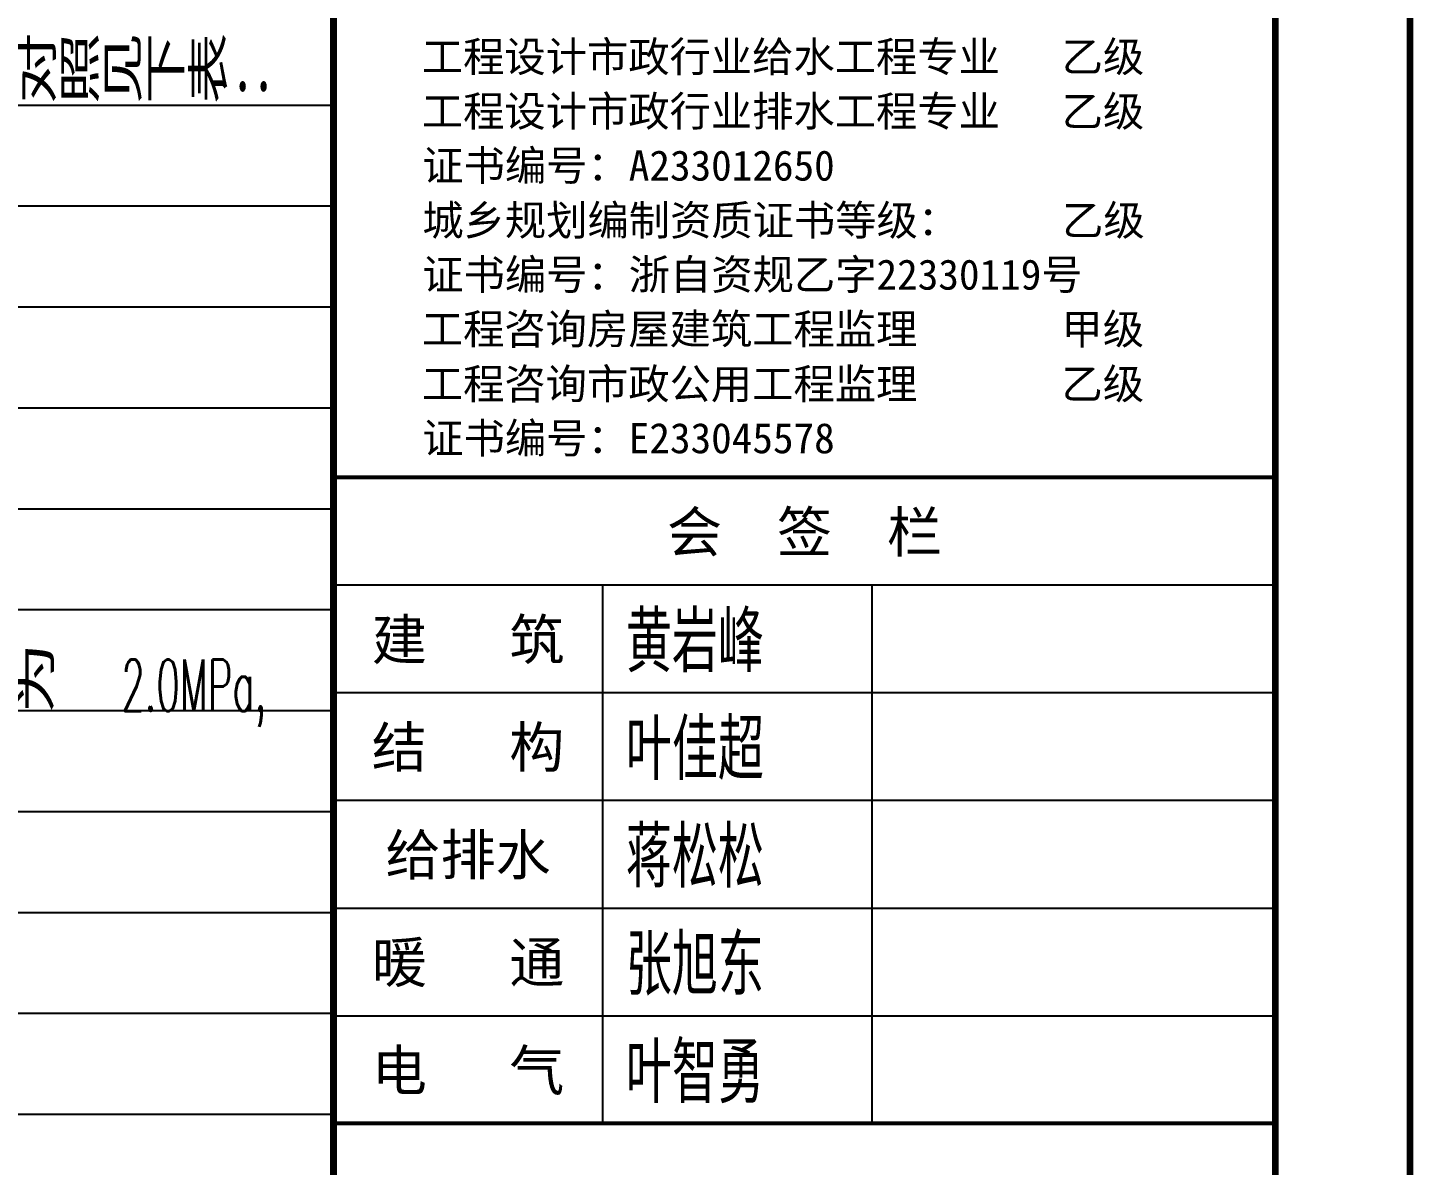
# Model space of a CAD drawing. Extents: x -452079 to 117456, y 3902 to 836955.
# Drawn here: x -254254 to -243956, y 785894 to 794343 of the extents above; entities that cross this region are included whole.
import ezdxf
from ezdxf.enums import TextEntityAlignment as Align

# ---------------------------------------------------------------- set-up
doc = ezdxf.new("R2010")
doc.units = 0
doc.header["$LTSCALE"] = 1000
doc.header["$MEASUREMENT"] = 0
for name, color, linetype in [('0-cxFrame', 155, 'Continuous'), ('qianming', 155, 'Continuous'), ('总说明', 2, 'Continuous')]:
    doc.layers.add(name, color=color, linetype=linetype)
doc.layers.add('0-cxText', color=131, linetype='Continuous', lineweight=25)
doc.styles.add('_TCH_DIM', font='SIMPLEX', dxfattribs={"width": 0.75, "bigfont": '@1HZTXT'})
doc.styles.add('BZHZ', font='bzxw', dxfattribs={"width": 0.8, "bigfont": 'bzhz'})
doc.styles.add('cx_biaoti', font='')
doc.styles.add('cx_tuming', font='')
doc.styles.add('cx_tuqian1', font='')
doc.styles.add('黑体', font='', dxfattribs={"height": 12})
doc.styles.get('cx_biaoti').set_extended_font_data('SimSun')
doc.styles.get('cx_tuming').set_extended_font_data('SimHei')
doc.styles.get('cx_tuqian1').set_extended_font_data('SimSun')
doc.styles.get('黑体').set_extended_font_data('SimHei')

# ---------------------------------------------------------------- blocks, each defined once
blk = doc.blocks.new('zjcx_lan_huiqian(Dragon)')
for p, q in [((-7000, -800), (0, -800)), ((-5000, -800), (-5000, -4800)), ((-3000, -800), (-3000, -4800)), ((-7000, -1600), (0, -1600)), ((-7000, -2400), (0, -2400)), ((-7000, -3200), (0, -3200)), ((-7000, -4000), (0, -4000))]:
    blk.add_line(p, q)
at = {"const_width": 30}
blk.add_lwpolyline([(-7000, 0), (0, 0)], dxfattribs=at)
blk.add_lwpolyline([(-7000, 0), (0, 0), (0, -4800), (-7000, -4800)], close=True, dxfattribs=at)
at = {"style": 'cx_biaoti'}
for s, p in [('会  签  栏', (-3500, -400)), ('建   筑', (-6000, -1200)), ('结   构', (-6000, -2000)), ('给排水', (-6000, -2800)), ('暖   通', (-6000, -3600)), ('电   气', (-6000, -4400))]:
    blk.add_text(s, height=300, dxfattribs=at).set_placement(p, align=Align.MIDDLE)
blk = doc.blocks.new('T-汇签(Dragon)')
at = {"layer": '0-cxFrame'}
blk.add_blockref('zjcx_lan_huiqian(Dragon)', (0, 0), dxfattribs=at)
at = {"layer": 'qianming', "style": 'BZHZ', "width": 0.8}
for s, p in [('黄岩峰', (-4314, -1200)), ('叶佳超', (-4314, -2000)), ('蒋松松', (-4314, -2800)), ('张旭东', (-4314, -3600)), ('叶智勇', (-4314, -4400))]:
    blk.add_text(s, height=450, dxfattribs=at).set_placement(p, align=Align.MIDDLE)
blk = doc.blocks.new('zjcx_TT(Dragon)')
at = {"layer": '0-cxFrame', "const_width": 30}
blk.add_lwpolyline([(-7000, -10200), (0, -10200), (0, 0), (-7000, 0)], close=True, dxfattribs=at)
at = {"color": 7, "style": 'cx_biaoti'}
for s, p in [('工程设计市政行业给水工程专业   乙级', (-6344, -7189)), ('工程设计市政行业排水工程专业   乙级', (-6344, -7594)), ('证书编号：A233012650', (-6340, -7997)), ('城乡规划编制资质证书等级：     乙级', (-6340, -8404)), ('证书编号：浙自资规乙字22330119号', (-6340, -8807)), ('工程咨询房屋建筑工程监理       甲级', (-6344, -9212)), ('工程咨询市政公用工程监理       乙级', (-6344, -9619)), ('证书编号：E233045578', (-6340, -10022))]:
    blk.add_text(s, height=225, dxfattribs=at).set_placement(p)
blk = doc.blocks.new('zjcx_T1(Dragon)')
at = {"layer": '0-cxFrame', "const_width": 50}
blk.add_lwpolyline([(-7000, 0), (0, 0), (0, 57400), (-7000, 57400)], close=True, dxfattribs=at)
at = {"layer": '0-cxFrame'}
for name, p in [('zjcx_TT(Dragon)', (0, 57400)), ('T-汇签(Dragon)', (0, 47200))]:
    blk.add_blockref(name, p, dxfattribs=at)
blk = doc.blocks.new('TK22.A1 L(Dragon)')
at = {"layer": '0-cxFrame', "color": 7, "const_width": 0.5}
blk.add_lwpolyline([(0, 0), (-841, 0), (-841, 594), (0, 594)], close=True, dxfattribs=at)
at = {"layer": '0-cxFrame', "const_width": 0.5}
for points in [[(-80, 10), (-821, 10), (-821, 584), (-80, 584)], [(-10, 10), (-80, 10), (-80, 584), (-10, 584)]]:
    blk.add_lwpolyline(points, close=True, dxfattribs=at)
at = {"layer": '0-cxFrame', "xscale": 0.01, "yscale": 0.01, "zscale": 0.01}
blk.add_blockref('zjcx_T1(Dragon)', (-10, 10), dxfattribs=at)
at = {"style": '黑体', "flags": 4}
blk.add_attdef('图幅', text='', height=3.3, dxfattribs=at).set_placement((-40, 3), align=Align.RIGHT)
at = {"layer": '0-cxText', "flags": 4}
for tag, height, style, p in [('建设单位', 3.5, 'cx_tuming', (-45, 240)), ('项目名称', 3.5, 'cx_tuming', (-45, 210)), ('子项名称', 3.5, 'cx_tuming', (-45, 180)), ('工程编号', 3.3, 'cx_tuqian1', (-35, 165)), ('图名1', 3.5, 'cx_tuming', (-45, 87)), ('图名2', 3.5, 'cx_tuming', (-45, 79)), ('图名3', 3.5, 'cx_tuming', (-45, 71)), ('出图日期', 3.3, 'cx_tuqian1', (-39, 60)), ('专业', 3.3, 'cx_tuqian1', (-55, 52)), ('图号', 3.3, 'cx_tuqian1', (-55, 44)), ('版次', 3.3, 'cx_tuqian1', (-20, 44))]:
    blk.add_attdef(tag, text='', height=height, dxfattribs=dict(at, style=style)).set_placement(p, align=Align.MIDDLE)

msp = doc.modelspace()

# ---------------------------------------------------------------- linework, layer by layer
at = {"layer": '总说明', "color": 37, "linetype": 'ByBlock'}
for p, q in [((-319081.06, 793768.81), (-251981.06, 793768.81)), ((-319081.06, 793019.26), (-251981.06, 793019.26)), ((-319081.06, 792269.71), (-251981.06, 792269.71)), ((-319081.06, 791520.16), (-251981.06, 791520.16)), ((-319081.06, 790770.61), (-251981.06, 790770.61)), ((-319081.06, 790021.06), (-251981.06, 790021.06)), ((-319081.06, 789271.51), (-251981.06, 789271.51)), ((-319081.06, 788521.96), (-251981.06, 788521.96)), ((-319081.06, 787772.42), (-251981.06, 787772.42)), ((-319081.06, 787022.87), (-251981.06, 787022.87)), ((-319081.06, 786273.32), (-251981.06, 786273.32))]:
    msp.add_line(p, q, dxfattribs=at)

# ---------------------------------------------------------------- block references
at = {"layer": '0-cxFrame', "xscale": 100, "yscale": 100, "zscale": 100}
msp.add_blockref('TK22.A1 L(Dragon)', (-243981.06, 742804.71), dxfattribs=at)

# ---------------------------------------------------------------- texts
at = {"layer": '总说明', "color": 2, "style": '_TCH_DIM'}
for s, height, width, p in [('管公称外径与公称直径对照见下表：', 446.4567, 0.75, (-257529.4, 793794.92, 800.07)), ('；其余部位采用球墨铸铁闸阀或双向型蝶阀，工作压力为', 446.4567, 0.75, (-261994.76, 789267.35, -1600.13)), ('2.0MPa,', 382.5, 0.529412, (-253557.26, 789267.35, -1600.13))]:
    msp.add_text(s, height=height, dxfattribs=dict(at, width=width)).set_placement(p)

doc.saveas('drawing.dxf')
